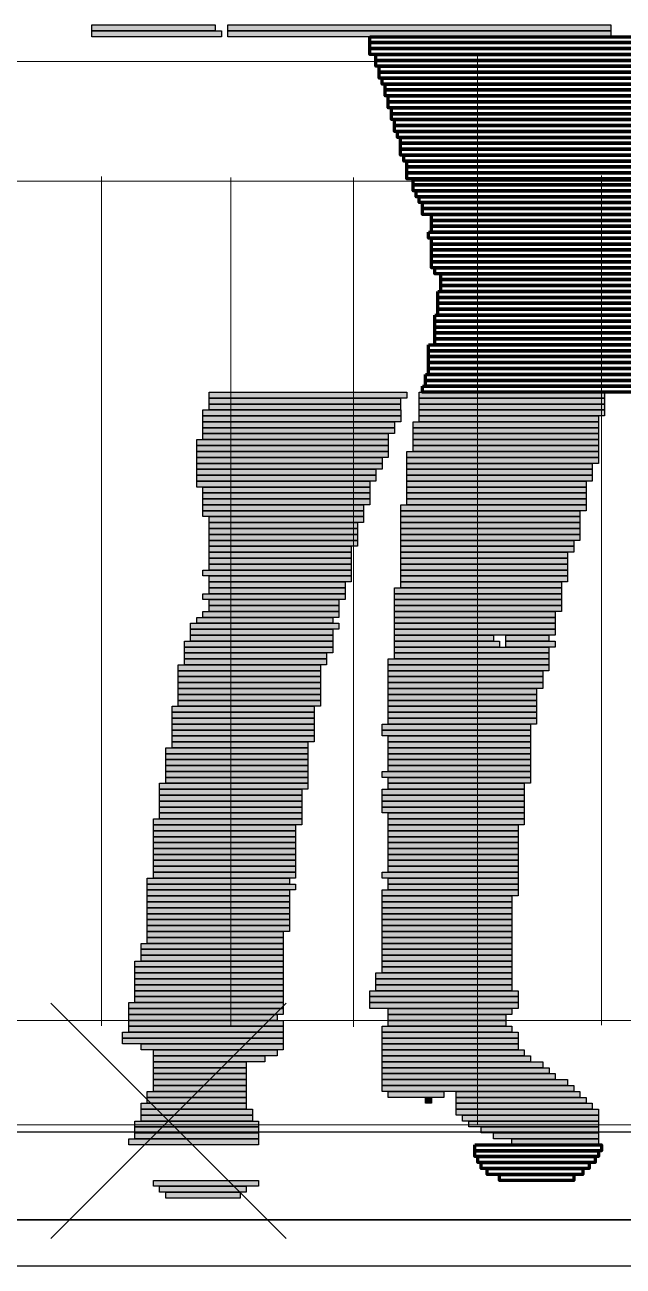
# Model space of a CAD drawing. Header units: millimetres. Extents: x 6 to 41668, y 1529 to 28527.
# Drawn here: x 17358 to 17979, y 14970 to 16258 of the extents above; entities that cross this region are included whole.
import ezdxf

# ---------------------------------------------------------------- set-up
doc = ezdxf.new("R2010")
doc.units = ezdxf.units.MM
doc.header["$LTSCALE"] = 50
for name, color, linetype in [('00_Wand_Bestand', 7, 'Continuous'), ('05_Linien_stark', 7, 'Continuous'), ('06_Linien_fein', 3, 'Continuous'), ('07_Bemassung', 6, 'Continuous')]:
    doc.layers.add(name, color=color, linetype=linetype)

msp = doc.modelspace()

# ---------------------------------------------------------------- hatches: boundary and pattern name
at = {"layer": '00_Wand_Bestand'}
for points in [[(17427.1, 16258), (17555.3, 16258), (17555.3, 16251.9), (17427.1, 16251.9)], [(17568.2, 16258), (17965.8, 16258), (17965.8, 16251.9), (17568.2, 16251.9)], [(17427.1, 16251.9), (17561.8, 16251.9), (17561.8, 16245.7), (17427.1, 16245.7)], [(17568.2, 16251.9), (17965.8, 16251.9), (17965.8, 16245.7), (17568.2, 16245.7)], [(17548.9, 15876.8), (17754.1, 15876.8), (17754.1, 15870.7), (17548.9, 15870.7)], [(17548.9, 15870.7), (17747.7, 15870.7), (17747.7, 15864.5), (17548.9, 15864.5)], [(17767, 15876.8), (17959.3, 15876.8), (17959.3, 15870.7), (17767, 15870.7)], [(17767, 15870.7), (17959.3, 15870.7), (17959.3, 15864.5), (17767, 15864.5)], [(17542.5, 15858.4), (17747.8, 15858.4), (17747.8, 15852.2), (17542.5, 15852.2)], [(17548.9, 15864.5), (17747.7, 15864.5), (17747.7, 15858.4), (17548.9, 15858.4)], [(17767, 15864.5), (17959.3, 15864.5), (17959.3, 15858.4), (17767, 15858.4)], [(17767, 15858.4), (17959.3, 15858.4), (17959.3, 15852.2), (17767, 15852.2)], [(17542.5, 15852.2), (17747.8, 15852.2), (17747.8, 15846.1), (17542.5, 15846.1)], [(17542.5, 15846.1), (17741.3, 15846.1), (17741.3, 15839.9), (17542.5, 15839.9)], [(17760.6, 15846.1), (17952.9, 15846.1), (17952.9, 15839.9), (17760.6, 15839.9)], [(17767, 15852.2), (17952.9, 15852.2), (17952.9, 15846.1), (17767, 15846.1)], [(17542.5, 15839.9), (17741.3, 15839.9), (17741.3, 15833.8), (17542.5, 15833.8)], [(17542.5, 15833.8), (17734.9, 15833.8), (17734.9, 15827.6), (17542.5, 15827.6)], [(17760.6, 15839.9), (17952.9, 15839.9), (17952.9, 15833.8), (17760.6, 15833.8)], [(17760.6, 15833.8), (17952.9, 15833.8), (17952.9, 15827.6), (17760.6, 15827.6)], [(17536.1, 15827.6), (17734.9, 15827.6), (17734.9, 15821.5), (17536.1, 15821.5)], [(17536.1, 15821.5), (17734.9, 15821.5), (17734.9, 15815.3), (17536.1, 15815.3)], [(17760.6, 15827.6), (17952.9, 15827.6), (17952.9, 15821.5), (17760.6, 15821.5)], [(17760.6, 15821.5), (17952.9, 15821.5), (17952.9, 15815.3), (17760.6, 15815.3)], [(17536.1, 15815.3), (17734.9, 15815.3), (17734.9, 15809.2), (17536.1, 15809.2)], [(17536.1, 15809.2), (17728.5, 15809.2), (17728.5, 15803), (17536.1, 15803)], [(17754.1, 15815.3), (17952.9, 15815.3), (17952.9, 15809.2), (17754.1, 15809.2)], [(17754.1, 15809.2), (17952.9, 15809.2), (17952.9, 15803), (17754.1, 15803)], [(17536.1, 15803), (17728.5, 15803), (17728.5, 15796.9), (17536.1, 15796.9)], [(17536.1, 15796.9), (17722.1, 15796.9), (17722.1, 15790.7), (17536.1, 15790.7)], [(17754.1, 15803), (17946.5, 15803), (17946.5, 15796.9), (17754.1, 15796.9)], [(17754.1, 15796.9), (17946.5, 15796.9), (17946.5, 15790.7), (17754.1, 15790.7)], [(17536.1, 15790.7), (17722.1, 15790.7), (17722.1, 15784.5), (17536.1, 15784.5)], [(17536.1, 15784.5), (17715.7, 15784.5), (17715.7, 15778.4), (17536.1, 15778.4)], [(17754.1, 15790.7), (17946.5, 15790.7), (17946.5, 15784.5), (17754.1, 15784.5)], [(17754.1, 15784.5), (17940.1, 15784.5), (17940.1, 15778.4), (17754.1, 15778.4)], [(17542.5, 15778.4), (17715.7, 15778.4), (17715.7, 15772.3), (17542.5, 15772.3)], [(17542.5, 15772.3), (17715.7, 15772.3), (17715.7, 15766.1), (17542.5, 15766.1)], [(17542.5, 15766.1), (17715.7, 15766.1), (17715.7, 15760), (17542.5, 15760)], [(17754.1, 15778.4), (17940.1, 15778.4), (17940.1, 15772.3), (17754.1, 15772.3)], [(17754.1, 15772.3), (17940.1, 15772.3), (17940.1, 15766.1), (17754.1, 15766.1)], [(17754.1, 15766.1), (17940.1, 15766.1), (17940.1, 15760), (17754.1, 15760)], [(17542.5, 15760), (17709.3, 15760), (17709.3, 15753.8), (17542.5, 15753.8)], [(17542.5, 15753.8), (17709.3, 15753.8), (17709.3, 15747.7), (17542.5, 15747.7)], [(17747.8, 15760), (17940.1, 15760), (17940.1, 15753.8), (17747.8, 15753.8)], [(17747.8, 15753.8), (17933.7, 15753.8), (17933.7, 15747.7), (17747.8, 15747.7)], [(17548.9, 15747.7), (17709.2, 15747.7), (17709.2, 15741.5), (17548.9, 15741.5)], [(17548.9, 15741.5), (17702.8, 15741.5), (17702.8, 15735.4), (17548.9, 15735.4)], [(17747.8, 15747.7), (17933.7, 15747.7), (17933.7, 15741.5), (17747.8, 15741.5)], [(17747.8, 15741.5), (17933.7, 15741.5), (17933.7, 15735.4), (17747.8, 15735.4)], [(17548.9, 15735.4), (17702.8, 15735.4), (17702.8, 15729.2), (17548.9, 15729.2)], [(17548.9, 15729.2), (17702.8, 15729.2), (17702.8, 15723.1), (17548.9, 15723.1)], [(17747.8, 15735.4), (17933.7, 15735.4), (17933.7, 15729.2), (17747.8, 15729.2)], [(17747.8, 15729.2), (17933.7, 15729.2), (17933.7, 15723.1), (17747.8, 15723.1)], [(17548.9, 15723.1), (17702.8, 15723.1), (17702.8, 15716.9), (17548.9, 15716.9)], [(17548.9, 15716.9), (17696.4, 15716.9), (17696.4, 15710.8), (17548.9, 15710.8)], [(17747.8, 15723.1), (17927.3, 15723.1), (17927.3, 15716.9), (17747.8, 15716.9)], [(17747.8, 15716.9), (17927.3, 15716.9), (17927.3, 15710.8), (17747.8, 15710.8)], [(17548.9, 15710.8), (17696.4, 15710.8), (17696.4, 15704.6), (17548.9, 15704.6)], [(17548.9, 15704.6), (17696.4, 15704.6), (17696.4, 15698.5), (17548.9, 15698.5)], [(17747.8, 15710.8), (17920.9, 15710.8), (17920.9, 15704.6), (17747.8, 15704.6)], [(17747.8, 15704.6), (17920.9, 15704.6), (17920.9, 15698.5), (17747.8, 15698.5)], [(17542.5, 15692.3), (17696.4, 15692.3), (17696.4, 15686.2), (17542.5, 15686.2)], [(17548.9, 15698.5), (17696.4, 15698.5), (17696.4, 15692.3), (17548.9, 15692.3)], [(17747.8, 15698.5), (17920.9, 15698.5), (17920.9, 15692.3), (17747.8, 15692.3)], [(17747.8, 15692.3), (17920.9, 15692.3), (17920.9, 15686.2), (17747.8, 15686.2)], [(17548.9, 15686.2), (17696.4, 15686.2), (17696.4, 15680.1), (17548.9, 15680.1)], [(17548.9, 15680.1), (17690, 15680.1), (17690, 15673.9), (17548.9, 15673.9)], [(17747.8, 15686.2), (17920.9, 15686.2), (17920.9, 15680.1), (17747.8, 15680.1)], [(17747.8, 15680.1), (17914.5, 15680.1), (17914.5, 15673.9), (17747.8, 15673.9)], [(17542.5, 15667.7), (17690, 15667.7), (17690, 15661.6), (17542.5, 15661.6)], [(17548.9, 15673.9), (17690, 15673.9), (17690, 15667.7), (17548.9, 15667.7)], [(17741.3, 15673.9), (17914.5, 15673.9), (17914.5, 15667.7), (17741.3, 15667.7)], [(17741.3, 15667.7), (17914.5, 15667.7), (17914.5, 15661.6), (17741.3, 15661.6)], [(17548.9, 15661.6), (17683.6, 15661.6), (17683.6, 15655.5), (17548.9, 15655.5)], [(17548.9, 15655.5), (17683.6, 15655.5), (17683.6, 15649.3), (17548.9, 15649.3)], [(17741.3, 15661.6), (17914.5, 15661.6), (17914.5, 15655.5), (17741.3, 15655.5)], [(17741.3, 15655.5), (17914.5, 15655.5), (17914.5, 15649.3), (17741.3, 15649.3)], [(17536.1, 15643.2), (17677.2, 15643.2), (17677.2, 15637), (17536.1, 15637)], [(17542.5, 15649.3), (17683.6, 15649.3), (17683.6, 15643.2), (17542.5, 15643.2)], [(17741.3, 15649.3), (17908.1, 15649.3), (17908.1, 15643.2), (17741.3, 15643.2)], [(17741.3, 15643.2), (17908.1, 15643.2), (17908.1, 15637), (17741.3, 15637)], [(17529.7, 15637), (17683.6, 15637), (17683.6, 15630.9), (17529.7, 15630.9)], [(17529.7, 15630.9), (17677.2, 15630.9), (17677.2, 15624.7), (17529.7, 15624.7)], [(17529.7, 15624.7), (17677.2, 15624.7), (17677.2, 15618.6), (17529.7, 15618.6)], [(17741.3, 15637), (17908.1, 15637), (17908.1, 15630.9), (17741.3, 15630.9)], [(17741.3, 15630.9), (17908.1, 15630.9), (17908.1, 15624.7), (17741.3, 15624.7)], [(17741.3, 15624.7), (17843.9, 15624.7), (17843.9, 15618.6), (17741.3, 15618.6)], [(17856.7, 15624.7), (17901.6, 15624.7), (17901.6, 15618.6), (17856.7, 15618.6)], [(17523.3, 15618.6), (17677.2, 15618.6), (17677.2, 15612.4), (17523.3, 15612.4)], [(17523.3, 15612.4), (17677.2, 15612.4), (17677.2, 15606.3), (17523.3, 15606.3)], [(17741.3, 15618.6), (17850.3, 15618.6), (17850.3, 15612.4), (17741.3, 15612.4)], [(17741.3, 15612.4), (17901.6, 15612.4), (17901.6, 15606.3), (17741.3, 15606.3)], [(17856.7, 15618.6), (17908, 15618.6), (17908, 15612.4), (17856.7, 15612.4)], [(17523.3, 15606.3), (17670.8, 15606.3), (17670.8, 15600.1), (17523.3, 15600.1)], [(17523.3, 15600.1), (17670.8, 15600.1), (17670.8, 15594), (17523.3, 15594)], [(17734.9, 15600.1), (17901.6, 15600.1), (17901.6, 15594), (17734.9, 15594)], [(17741.3, 15606.3), (17901.6, 15606.3), (17901.6, 15600.1), (17741.3, 15600.1)], [(17516.9, 15594), (17664.4, 15594), (17664.4, 15587.8), (17516.9, 15587.8)], [(17516.9, 15587.8), (17664.4, 15587.8), (17664.4, 15581.7), (17516.9, 15581.7)], [(17734.9, 15594), (17901.6, 15594), (17901.6, 15587.8), (17734.9, 15587.8)], [(17734.9, 15587.8), (17895.2, 15587.8), (17895.2, 15581.7), (17734.9, 15581.7)], [(17516.9, 15581.7), (17664.4, 15581.7), (17664.4, 15575.5), (17516.9, 15575.5)], [(17516.9, 15575.5), (17664.4, 15575.5), (17664.4, 15569.4), (17516.9, 15569.4)], [(17734.9, 15581.7), (17895.2, 15581.7), (17895.2, 15575.5), (17734.9, 15575.5)], [(17734.9, 15575.5), (17895.2, 15575.5), (17895.2, 15569.4), (17734.9, 15569.4)], [(17516.9, 15569.4), (17664.4, 15569.4), (17664.4, 15563.2), (17516.9, 15563.2)], [(17516.9, 15563.2), (17664.4, 15563.2), (17664.4, 15557), (17516.9, 15557)], [(17734.9, 15569.4), (17888.8, 15569.4), (17888.8, 15563.2), (17734.9, 15563.2)], [(17734.9, 15563.2), (17888.8, 15563.2), (17888.8, 15557), (17734.9, 15557)], [(17510.5, 15550.9), (17658, 15550.9), (17658, 15544.8), (17510.5, 15544.8)], [(17516.9, 15557), (17664.4, 15557), (17664.4, 15550.9), (17516.9, 15550.9)], [(17734.9, 15557), (17888.8, 15557), (17888.8, 15550.9), (17734.9, 15550.9)], [(17734.9, 15550.9), (17888.8, 15550.9), (17888.8, 15544.8), (17734.9, 15544.8)], [(17510.5, 15544.8), (17658, 15544.8), (17658, 15538.6), (17510.5, 15538.6)], [(17510.5, 15538.6), (17658, 15538.6), (17658, 15532.5), (17510.5, 15532.5)], [(17734.9, 15544.8), (17888.8, 15544.8), (17888.8, 15538.6), (17734.9, 15538.6)], [(17734.9, 15538.6), (17888.8, 15538.6), (17888.8, 15532.5), (17734.9, 15532.5)], [(17510.5, 15532.5), (17658, 15532.5), (17658, 15526.3), (17510.5, 15526.3)], [(17510.5, 15526.3), (17658, 15526.3), (17658, 15520.2), (17510.5, 15520.2)], [(17728.5, 15532.5), (17882.4, 15532.5), (17882.4, 15526.3), (17728.5, 15526.3)], [(17728.5, 15526.3), (17882.4, 15526.3), (17882.4, 15520.2), (17728.5, 15520.2)], [(17510.5, 15520.2), (17658, 15520.2), (17658, 15514), (17510.5, 15514)], [(17510.5, 15514), (17651.5, 15514), (17651.5, 15507.9), (17510.5, 15507.9)], [(17734.9, 15520.2), (17882.4, 15520.2), (17882.4, 15514), (17734.9, 15514)], [(17734.9, 15514), (17882.4, 15514), (17882.4, 15507.9), (17734.9, 15507.9)], [(17504.1, 15507.9), (17651.5, 15507.9), (17651.5, 15501.7), (17504.1, 15501.7)], [(17504.1, 15501.7), (17651.5, 15501.7), (17651.5, 15495.6), (17504.1, 15495.6)], [(17504.1, 15495.6), (17651.5, 15495.6), (17651.5, 15489.4), (17504.1, 15489.4)], [(17734.9, 15507.9), (17882.4, 15507.9), (17882.4, 15501.7), (17734.9, 15501.7)], [(17734.9, 15501.7), (17882.4, 15501.7), (17882.4, 15495.6), (17734.9, 15495.6)], [(17734.9, 15495.6), (17882.4, 15495.6), (17882.4, 15489.4), (17734.9, 15489.4)], [(17504.1, 15489.4), (17651.5, 15489.4), (17651.5, 15483.3), (17504.1, 15483.3)], [(17504.1, 15483.3), (17651.5, 15483.3), (17651.5, 15477.1), (17504.1, 15477.1)], [(17728.5, 15483.3), (17882.4, 15483.3), (17882.4, 15477.1), (17728.5, 15477.1)], [(17734.9, 15489.4), (17882.4, 15489.4), (17882.4, 15483.3), (17734.9, 15483.3)], [(17497.6, 15471), (17651.5, 15471), (17651.5, 15464.8), (17497.6, 15464.8)], [(17504.1, 15477.1), (17651.5, 15477.1), (17651.5, 15471), (17504.1, 15471)], [(17734.9, 15477.1), (17882.4, 15477.1), (17882.4, 15471), (17734.9, 15471)], [(17734.9, 15471), (17876, 15471), (17876, 15464.8), (17734.9, 15464.8)], [(17497.6, 15464.8), (17645.1, 15464.8), (17645.1, 15458.7), (17497.6, 15458.7)], [(17497.6, 15458.7), (17645.1, 15458.7), (17645.1, 15452.5), (17497.6, 15452.5)], [(17728.5, 15464.8), (17876, 15464.8), (17876, 15458.7), (17728.5, 15458.7)], [(17728.5, 15458.7), (17876, 15458.7), (17876, 15452.5), (17728.5, 15452.5)], [(17497.6, 15452.5), (17645.1, 15452.5), (17645.1, 15446.4), (17497.6, 15446.4)], [(17497.6, 15446.4), (17645.1, 15446.4), (17645.1, 15440.2), (17497.6, 15440.2)], [(17728.5, 15452.5), (17876, 15452.5), (17876, 15446.4), (17728.5, 15446.4)], [(17728.5, 15446.4), (17876, 15446.4), (17876, 15440.2), (17728.5, 15440.2)], [(17491.2, 15434.1), (17645.1, 15434.1), (17645.1, 15428), (17491.2, 15428)], [(17497.6, 15440.2), (17645.1, 15440.2), (17645.1, 15434.1), (17497.6, 15434.1)], [(17734.9, 15440.2), (17876, 15440.2), (17876, 15434.1), (17734.9, 15434.1)], [(17734.9, 15434.1), (17876, 15434.1), (17876, 15428), (17734.9, 15428)], [(17491.2, 15428), (17638.7, 15428), (17638.7, 15421.8), (17491.2, 15421.8)], [(17491.2, 15421.8), (17638.7, 15421.8), (17638.7, 15415.6), (17491.2, 15415.6)], [(17734.9, 15428), (17869.5, 15428), (17869.5, 15421.8), (17734.9, 15421.8)], [(17734.9, 15421.8), (17869.5, 15421.8), (17869.5, 15415.6), (17734.9, 15415.6)], [(17491.2, 15415.6), (17638.7, 15415.6), (17638.7, 15409.5), (17491.2, 15409.5)], [(17491.2, 15409.5), (17638.7, 15409.5), (17638.7, 15403.4), (17491.2, 15403.4)], [(17734.9, 15415.6), (17869.5, 15415.6), (17869.5, 15409.5), (17734.9, 15409.5)], [(17734.9, 15409.5), (17869.5, 15409.5), (17869.5, 15403.4), (17734.9, 15403.4)], [(17491.2, 15403.4), (17638.7, 15403.4), (17638.7, 15397.2), (17491.2, 15397.2)], [(17491.2, 15397.2), (17638.7, 15397.2), (17638.7, 15391.1), (17491.2, 15391.1)], [(17734.9, 15403.4), (17869.5, 15403.4), (17869.5, 15397.2), (17734.9, 15397.2)], [(17734.9, 15397.2), (17869.5, 15397.2), (17869.5, 15391.1), (17734.9, 15391.1)], [(17491.2, 15391.1), (17638.7, 15391.1), (17638.7, 15384.9), (17491.2, 15384.9)], [(17491.2, 15384.9), (17638.7, 15384.9), (17638.7, 15378.7), (17491.2, 15378.7)], [(17734.9, 15391.1), (17869.5, 15391.1), (17869.5, 15384.9), (17734.9, 15384.9)], [(17734.9, 15384.9), (17869.5, 15384.9), (17869.5, 15378.7), (17734.9, 15378.7)], [(17484.8, 15372.6), (17632.3, 15372.6), (17632.3, 15366.5), (17484.8, 15366.5)], [(17491.2, 15378.7), (17638.7, 15378.7), (17638.7, 15372.6), (17491.2, 15372.6)], [(17728.5, 15378.7), (17869.6, 15378.7), (17869.6, 15372.6), (17728.5, 15372.6)], [(17734.9, 15372.6), (17869.5, 15372.6), (17869.5, 15366.5), (17734.9, 15366.5)], [(17484.8, 15366.5), (17638.7, 15366.5), (17638.7, 15360.3), (17484.8, 15360.3)], [(17484.8, 15360.3), (17632.3, 15360.3), (17632.3, 15354.2), (17484.8, 15354.2)], [(17484.8, 15354.2), (17632.3, 15354.2), (17632.3, 15348), (17484.8, 15348)], [(17728.5, 15360.3), (17869.6, 15360.3), (17869.6, 15354.2), (17728.5, 15354.2)], [(17728.5, 15354.2), (17863.2, 15354.2), (17863.2, 15348), (17728.5, 15348)], [(17734.9, 15366.5), (17869.5, 15366.5), (17869.5, 15360.3), (17734.9, 15360.3)], [(17484.8, 15348), (17632.3, 15348), (17632.3, 15341.9), (17484.8, 15341.9)], [(17484.8, 15341.8), (17632.3, 15341.8), (17632.3, 15335.7), (17484.8, 15335.7)], [(17728.5, 15348), (17863.2, 15348), (17863.2, 15341.9), (17728.5, 15341.9)], [(17728.5, 15341.8), (17863.2, 15341.8), (17863.2, 15335.7), (17728.5, 15335.7)], [(17484.8, 15335.7), (17632.3, 15335.7), (17632.3, 15329.5), (17484.8, 15329.5)], [(17484.8, 15329.5), (17632.3, 15329.5), (17632.3, 15323.4), (17484.8, 15323.4)], [(17728.5, 15335.7), (17863.2, 15335.7), (17863.2, 15329.5), (17728.5, 15329.5)], [(17728.5, 15329.5), (17863.2, 15329.5), (17863.2, 15323.4), (17728.5, 15323.4)], [(17484.8, 15323.4), (17632.3, 15323.4), (17632.3, 15317.3), (17484.8, 15317.3)], [(17484.8, 15317.3), (17625.9, 15317.3), (17625.9, 15311.1), (17484.8, 15311.1)], [(17728.5, 15323.4), (17863.2, 15323.4), (17863.2, 15317.3), (17728.5, 15317.3)], [(17728.5, 15317.3), (17863.2, 15317.3), (17863.2, 15311.1), (17728.5, 15311.1)], [(17478.4, 15304.9), (17625.9, 15304.9), (17625.9, 15298.8), (17478.4, 15298.8)], [(17484.8, 15311.1), (17625.9, 15311.1), (17625.9, 15304.9), (17484.8, 15304.9)], [(17728.5, 15311.1), (17863.2, 15311.1), (17863.2, 15304.9), (17728.5, 15304.9)], [(17728.5, 15304.9), (17863.2, 15304.9), (17863.2, 15298.8), (17728.5, 15298.8)], [(17478.4, 15298.8), (17625.9, 15298.8), (17625.9, 15292.7), (17478.4, 15292.7)], [(17478.4, 15292.7), (17625.9, 15292.7), (17625.9, 15286.5), (17478.4, 15286.5)], [(17728.5, 15298.8), (17863.2, 15298.8), (17863.2, 15292.7), (17728.5, 15292.7)], [(17728.5, 15292.7), (17863.2, 15292.7), (17863.2, 15286.5), (17728.5, 15286.5)], [(17472, 15286.5), (17625.9, 15286.5), (17625.9, 15280.4), (17472, 15280.4)], [(17472, 15280.4), (17625.9, 15280.4), (17625.9, 15274.2), (17472, 15274.2)], [(17728.5, 15286.5), (17863.2, 15286.5), (17863.2, 15280.4), (17728.5, 15280.4)], [(17728.5, 15280.4), (17863.2, 15280.4), (17863.2, 15274.2), (17728.5, 15274.2)], [(17472, 15274.2), (17625.9, 15274.2), (17625.9, 15268.1), (17472, 15268.1)], [(17472, 15268.1), (17625.9, 15268.1), (17625.9, 15261.9), (17472, 15261.9)], [(17722.1, 15274.2), (17863.2, 15274.2), (17863.2, 15268.1), (17722.1, 15268.1)], [(17722.1, 15268.1), (17863.2, 15268.1), (17863.2, 15261.9), (17722.1, 15261.9)], [(17472, 15261.9), (17625.9, 15261.9), (17625.9, 15255.8), (17472, 15255.8)], [(17472, 15255.8), (17625.9, 15255.8), (17625.9, 15249.6), (17472, 15249.6)], [(17715.7, 15255.8), (17869.6, 15255.8), (17869.6, 15249.6), (17715.7, 15249.6)], [(17722.1, 15261.9), (17863.2, 15261.9), (17863.2, 15255.8), (17722.1, 15255.8)], [(17465.6, 15243.5), (17625.9, 15243.5), (17625.9, 15237.3), (17465.6, 15237.3)], [(17472, 15249.6), (17625.9, 15249.6), (17625.9, 15243.5), (17472, 15243.5)], [(17715.7, 15249.6), (17869.6, 15249.6), (17869.6, 15243.5), (17715.7, 15243.5)], [(17715.7, 15243.5), (17869.6, 15243.5), (17869.6, 15237.3), (17715.7, 15237.3)], [(17465.6, 15237.3), (17625.9, 15237.3), (17625.9, 15231.2), (17465.6, 15231.2)], [(17465.6, 15231.2), (17619.5, 15231.2), (17619.5, 15225), (17465.6, 15225)], [(17465.6, 15225), (17625.9, 15225), (17625.9, 15218.9), (17465.6, 15218.9)], [(17734.9, 15237.3), (17863.1, 15237.3), (17863.1, 15231.2), (17734.9, 15231.2)], [(17734.9, 15231.2), (17856.7, 15231.2), (17856.7, 15225), (17734.9, 15225)], [(17734.9, 15225), (17856.7, 15225), (17856.7, 15218.9), (17734.9, 15218.9)], [(17459.2, 15212.7), (17625.9, 15212.7), (17625.9, 15206.6), (17459.2, 15206.6)], [(17465.6, 15218.9), (17625.9, 15218.9), (17625.9, 15212.7), (17465.6, 15212.7)], [(17728.5, 15218.9), (17863.2, 15218.9), (17863.2, 15212.7), (17728.5, 15212.7)], [(17728.5, 15212.7), (17869.6, 15212.7), (17869.6, 15206.6), (17728.5, 15206.6)], [(17459.2, 15206.6), (17625.9, 15206.6), (17625.9, 15200.5), (17459.2, 15200.5)], [(17478.4, 15200.5), (17625.9, 15200.5), (17625.9, 15194.3), (17478.4, 15194.3)], [(17728.5, 15206.6), (17869.6, 15206.6), (17869.6, 15200.5), (17728.5, 15200.5)], [(17728.5, 15200.5), (17869.6, 15200.5), (17869.6, 15194.3), (17728.5, 15194.3)], [(17491.2, 15194.3), (17619.5, 15194.3), (17619.5, 15188.1), (17491.2, 15188.1)], [(17491.2, 15188.1), (17606.7, 15188.1), (17606.7, 15182), (17491.2, 15182)], [(17728.5, 15194.3), (17876, 15194.3), (17876, 15188.1), (17728.5, 15188.1)], [(17728.5, 15188.1), (17882.4, 15188.1), (17882.4, 15182), (17728.5, 15182)], [(17491.2, 15182), (17587.4, 15182), (17587.4, 15175.8), (17491.2, 15175.8)], [(17491.2, 15175.8), (17587.4, 15175.8), (17587.4, 15169.7), (17491.2, 15169.7)], [(17728.5, 15182), (17895.2, 15182), (17895.2, 15175.8), (17728.5, 15175.8)], [(17728.5, 15175.8), (17901.7, 15175.8), (17901.7, 15169.7), (17728.5, 15169.7)], [(17491.2, 15169.7), (17587.4, 15169.7), (17587.4, 15163.6), (17491.2, 15163.6)], [(17491.2, 15163.6), (17587.4, 15163.6), (17587.4, 15157.4), (17491.2, 15157.4)], [(17728.5, 15169.7), (17908.1, 15169.7), (17908.1, 15163.6), (17728.5, 15163.6)], [(17728.5, 15163.6), (17920.9, 15163.6), (17920.9, 15157.4), (17728.5, 15157.4)], [(17484.8, 15151.2), (17587.5, 15151.2), (17587.5, 15145.1), (17484.8, 15145.1)], [(17491.2, 15157.4), (17587.4, 15157.4), (17587.4, 15151.2), (17491.2, 15151.2)], [(17728.5, 15157.4), (17927.3, 15157.4), (17927.3, 15151.2), (17728.5, 15151.2)], [(17734.9, 15151.2), (17792.6, 15151.2), (17792.6, 15145.1), (17734.9, 15145.1)], [(17805.4, 15151.2), (17933.7, 15151.2), (17933.7, 15145.1), (17805.4, 15145.1)], [(17478.4, 15139), (17587.4, 15139), (17587.4, 15132.8), (17478.4, 15132.8)], [(17484.8, 15145.1), (17587.5, 15145.1), (17587.5, 15139), (17484.8, 15139)], [(17773.4, 15145.1), (17779.8, 15145.1), (17779.8, 15139), (17773.4, 15139)], [(17805.4, 15145.1), (17940.1, 15145.1), (17940.1, 15139), (17805.4, 15139)], [(17805.4, 15139), (17946.5, 15139), (17946.5, 15132.8), (17805.4, 15132.8)], [(17478.4, 15132.8), (17593.9, 15132.8), (17593.9, 15126.7), (17478.4, 15126.7)], [(17478.4, 15126.7), (17593.9, 15126.7), (17593.9, 15120.5), (17478.4, 15120.5)], [(17805.4, 15132.8), (17952.9, 15132.8), (17952.9, 15126.7), (17805.4, 15126.7)], [(17811.9, 15126.7), (17952.9, 15126.7), (17952.9, 15120.5), (17811.9, 15120.5)], [(17472, 15120.5), (17600.3, 15120.5), (17600.3, 15114.4), (17472, 15114.4)], [(17472, 15114.4), (17600.3, 15114.4), (17600.3, 15108.2), (17472, 15108.2)], [(17818.3, 15120.5), (17952.9, 15120.5), (17952.9, 15114.4), (17818.3, 15114.4)], [(17831.1, 15114.4), (17952.9, 15114.4), (17952.9, 15108.2), (17831.1, 15108.2)], [(17465.6, 15102), (17600.3, 15102), (17600.3, 15095.9), (17465.6, 15095.9)], [(17472, 15108.2), (17600.3, 15108.2), (17600.3, 15102.1), (17472, 15102.1)], [(17843.9, 15108.2), (17952.9, 15108.2), (17952.9, 15102.1), (17843.9, 15102.1)], [(17863.1, 15102), (17952.9, 15102), (17952.9, 15095.9), (17863.1, 15095.9)], [(17491.2, 15059), (17600.2, 15059), (17600.2, 15052.9), (17491.2, 15052.9)], [(17497.6, 15052.9), (17587.4, 15052.9), (17587.4, 15046.7), (17497.6, 15046.7)], [(17504.1, 15046.7), (17581, 15046.7), (17581, 15040.6), (17504.1, 15040.6)]]:
    msp.add_hatch(color=7, dxfattribs=at).paths.add_polyline_path(points)

# ---------------------------------------------------------------- linework, layer by layer
for points in [[(17427.1, 16258), (17555.3, 16258), (17555.3, 16251.9), (17427.1, 16251.9)], [(17568.2, 16258), (17965.8, 16258), (17965.8, 16251.9), (17568.2, 16251.9)], [(17427.1, 16251.9), (17561.8, 16251.9), (17561.8, 16245.7), (17427.1, 16245.7)], [(17568.2, 16251.9), (17965.8, 16251.9), (17965.8, 16245.7), (17568.2, 16245.7)], [(17548.9, 15876.8), (17754.1, 15876.8), (17754.1, 15870.7), (17548.9, 15870.7)], [(17548.9, 15870.7), (17747.7, 15870.7), (17747.7, 15864.5), (17548.9, 15864.5)], [(17767, 15876.8), (17959.3, 15876.8), (17959.3, 15870.7), (17767, 15870.7)], [(17767, 15870.7), (17959.3, 15870.7), (17959.3, 15864.5), (17767, 15864.5)], [(17542.5, 15858.4), (17747.8, 15858.4), (17747.8, 15852.2), (17542.5, 15852.2)], [(17548.9, 15864.5), (17747.7, 15864.5), (17747.7, 15858.4), (17548.9, 15858.4)], [(17767, 15864.5), (17959.3, 15864.5), (17959.3, 15858.4), (17767, 15858.4)], [(17767, 15858.4), (17959.3, 15858.4), (17959.3, 15852.2), (17767, 15852.2)], [(17542.5, 15852.2), (17747.8, 15852.2), (17747.8, 15846.1), (17542.5, 15846.1)], [(17542.5, 15846.1), (17741.3, 15846.1), (17741.3, 15839.9), (17542.5, 15839.9)], [(17760.6, 15846.1), (17952.9, 15846.1), (17952.9, 15839.9), (17760.6, 15839.9)], [(17767, 15852.2), (17952.9, 15852.2), (17952.9, 15846.1), (17767, 15846.1)], [(17542.5, 15839.9), (17741.3, 15839.9), (17741.3, 15833.8), (17542.5, 15833.8)], [(17542.5, 15833.8), (17734.9, 15833.8), (17734.9, 15827.6), (17542.5, 15827.6)], [(17760.6, 15839.9), (17952.9, 15839.9), (17952.9, 15833.8), (17760.6, 15833.8)], [(17760.6, 15833.8), (17952.9, 15833.8), (17952.9, 15827.6), (17760.6, 15827.6)], [(17536.1, 15827.6), (17734.9, 15827.6), (17734.9, 15821.5), (17536.1, 15821.5)], [(17536.1, 15821.5), (17734.9, 15821.5), (17734.9, 15815.3), (17536.1, 15815.3)], [(17760.6, 15827.6), (17952.9, 15827.6), (17952.9, 15821.5), (17760.6, 15821.5)], [(17760.6, 15821.5), (17952.9, 15821.5), (17952.9, 15815.3), (17760.6, 15815.3)], [(17536.1, 15815.3), (17734.9, 15815.3), (17734.9, 15809.2), (17536.1, 15809.2)], [(17536.1, 15809.2), (17728.5, 15809.2), (17728.5, 15803), (17536.1, 15803)], [(17754.1, 15815.3), (17952.9, 15815.3), (17952.9, 15809.2), (17754.1, 15809.2)], [(17754.1, 15809.2), (17952.9, 15809.2), (17952.9, 15803), (17754.1, 15803)], [(17536.1, 15803), (17728.5, 15803), (17728.5, 15796.9), (17536.1, 15796.9)], [(17536.1, 15796.9), (17722.1, 15796.9), (17722.1, 15790.7), (17536.1, 15790.7)], [(17754.1, 15803), (17946.5, 15803), (17946.5, 15796.9), (17754.1, 15796.9)], [(17754.1, 15796.9), (17946.5, 15796.9), (17946.5, 15790.7), (17754.1, 15790.7)], [(17536.1, 15790.7), (17722.1, 15790.7), (17722.1, 15784.5), (17536.1, 15784.5)], [(17536.1, 15784.5), (17715.7, 15784.5), (17715.7, 15778.4), (17536.1, 15778.4)], [(17754.1, 15790.7), (17946.5, 15790.7), (17946.5, 15784.5), (17754.1, 15784.5)], [(17754.1, 15784.5), (17940.1, 15784.5), (17940.1, 15778.4), (17754.1, 15778.4)], [(17542.5, 15778.4), (17715.7, 15778.4), (17715.7, 15772.3), (17542.5, 15772.3)], [(17542.5, 15772.3), (17715.7, 15772.3), (17715.7, 15766.1), (17542.5, 15766.1)], [(17542.5, 15766.1), (17715.7, 15766.1), (17715.7, 15760), (17542.5, 15760)], [(17754.1, 15778.4), (17940.1, 15778.4), (17940.1, 15772.3), (17754.1, 15772.3)], [(17754.1, 15772.3), (17940.1, 15772.3), (17940.1, 15766.1), (17754.1, 15766.1)], [(17754.1, 15766.1), (17940.1, 15766.1), (17940.1, 15760), (17754.1, 15760)], [(17542.5, 15760), (17709.3, 15760), (17709.3, 15753.8), (17542.5, 15753.8)], [(17542.5, 15753.8), (17709.3, 15753.8), (17709.3, 15747.7), (17542.5, 15747.7)], [(17747.8, 15760), (17940.1, 15760), (17940.1, 15753.8), (17747.8, 15753.8)], [(17747.8, 15753.8), (17933.7, 15753.8), (17933.7, 15747.7), (17747.8, 15747.7)], [(17548.9, 15747.7), (17709.2, 15747.7), (17709.2, 15741.5), (17548.9, 15741.5)], [(17548.9, 15741.5), (17702.8, 15741.5), (17702.8, 15735.4), (17548.9, 15735.4)], [(17747.8, 15747.7), (17933.7, 15747.7), (17933.7, 15741.5), (17747.8, 15741.5)], [(17747.8, 15741.5), (17933.7, 15741.5), (17933.7, 15735.4), (17747.8, 15735.4)], [(17548.9, 15735.4), (17702.8, 15735.4), (17702.8, 15729.2), (17548.9, 15729.2)], [(17548.9, 15729.2), (17702.8, 15729.2), (17702.8, 15723.1), (17548.9, 15723.1)], [(17747.8, 15735.4), (17933.7, 15735.4), (17933.7, 15729.2), (17747.8, 15729.2)], [(17747.8, 15729.2), (17933.7, 15729.2), (17933.7, 15723.1), (17747.8, 15723.1)], [(17548.9, 15723.1), (17702.8, 15723.1), (17702.8, 15716.9), (17548.9, 15716.9)], [(17548.9, 15716.9), (17696.4, 15716.9), (17696.4, 15710.8), (17548.9, 15710.8)], [(17747.8, 15723.1), (17927.3, 15723.1), (17927.3, 15716.9), (17747.8, 15716.9)], [(17747.8, 15716.9), (17927.3, 15716.9), (17927.3, 15710.8), (17747.8, 15710.8)], [(17548.9, 15710.8), (17696.4, 15710.8), (17696.4, 15704.6), (17548.9, 15704.6)], [(17548.9, 15704.6), (17696.4, 15704.6), (17696.4, 15698.5), (17548.9, 15698.5)], [(17747.8, 15710.8), (17920.9, 15710.8), (17920.9, 15704.6), (17747.8, 15704.6)], [(17747.8, 15704.6), (17920.9, 15704.6), (17920.9, 15698.5), (17747.8, 15698.5)], [(17542.5, 15692.3), (17696.4, 15692.3), (17696.4, 15686.2), (17542.5, 15686.2)], [(17548.9, 15698.5), (17696.4, 15698.5), (17696.4, 15692.3), (17548.9, 15692.3)], [(17747.8, 15698.5), (17920.9, 15698.5), (17920.9, 15692.3), (17747.8, 15692.3)], [(17747.8, 15692.3), (17920.9, 15692.3), (17920.9, 15686.2), (17747.8, 15686.2)], [(17548.9, 15686.2), (17696.4, 15686.2), (17696.4, 15680.1), (17548.9, 15680.1)], [(17548.9, 15680.1), (17690, 15680.1), (17690, 15673.9), (17548.9, 15673.9)], [(17747.8, 15686.2), (17920.9, 15686.2), (17920.9, 15680.1), (17747.8, 15680.1)], [(17747.8, 15680.1), (17914.5, 15680.1), (17914.5, 15673.9), (17747.8, 15673.9)], [(17542.5, 15667.7), (17690, 15667.7), (17690, 15661.6), (17542.5, 15661.6)], [(17548.9, 15673.9), (17690, 15673.9), (17690, 15667.7), (17548.9, 15667.7)], [(17741.3, 15673.9), (17914.5, 15673.9), (17914.5, 15667.7), (17741.3, 15667.7)], [(17741.3, 15667.7), (17914.5, 15667.7), (17914.5, 15661.6), (17741.3, 15661.6)], [(17548.9, 15661.6), (17683.6, 15661.6), (17683.6, 15655.5), (17548.9, 15655.5)], [(17548.9, 15655.5), (17683.6, 15655.5), (17683.6, 15649.3), (17548.9, 15649.3)], [(17741.3, 15661.6), (17914.5, 15661.6), (17914.5, 15655.5), (17741.3, 15655.5)], [(17741.3, 15655.5), (17914.5, 15655.5), (17914.5, 15649.3), (17741.3, 15649.3)], [(17536.1, 15643.2), (17677.2, 15643.2), (17677.2, 15637), (17536.1, 15637)], [(17542.5, 15649.3), (17683.6, 15649.3), (17683.6, 15643.2), (17542.5, 15643.2)], [(17741.3, 15649.3), (17908.1, 15649.3), (17908.1, 15643.2), (17741.3, 15643.2)], [(17741.3, 15643.2), (17908.1, 15643.2), (17908.1, 15637), (17741.3, 15637)], [(17529.7, 15637), (17683.6, 15637), (17683.6, 15630.9), (17529.7, 15630.9)], [(17529.7, 15630.9), (17677.2, 15630.9), (17677.2, 15624.7), (17529.7, 15624.7)], [(17529.7, 15624.7), (17677.2, 15624.7), (17677.2, 15618.6), (17529.7, 15618.6)], [(17741.3, 15637), (17908.1, 15637), (17908.1, 15630.9), (17741.3, 15630.9)], [(17741.3, 15630.9), (17908.1, 15630.9), (17908.1, 15624.7), (17741.3, 15624.7)], [(17741.3, 15624.7), (17843.9, 15624.7), (17843.9, 15618.6), (17741.3, 15618.6)], [(17856.7, 15624.7), (17901.6, 15624.7), (17901.6, 15618.6), (17856.7, 15618.6)], [(17523.3, 15618.6), (17677.2, 15618.6), (17677.2, 15612.4), (17523.3, 15612.4)], [(17523.3, 15612.4), (17677.2, 15612.4), (17677.2, 15606.3), (17523.3, 15606.3)], [(17741.3, 15618.6), (17850.3, 15618.6), (17850.3, 15612.4), (17741.3, 15612.4)], [(17741.3, 15612.4), (17901.6, 15612.4), (17901.6, 15606.3), (17741.3, 15606.3)], [(17856.7, 15618.6), (17908, 15618.6), (17908, 15612.4), (17856.7, 15612.4)], [(17523.3, 15606.3), (17670.8, 15606.3), (17670.8, 15600.1), (17523.3, 15600.1)], [(17523.3, 15600.1), (17670.8, 15600.1), (17670.8, 15594), (17523.3, 15594)], [(17734.9, 15600.1), (17901.6, 15600.1), (17901.6, 15594), (17734.9, 15594)], [(17741.3, 15606.3), (17901.6, 15606.3), (17901.6, 15600.1), (17741.3, 15600.1)], [(17516.9, 15594), (17664.4, 15594), (17664.4, 15587.8), (17516.9, 15587.8)], [(17516.9, 15587.8), (17664.4, 15587.8), (17664.4, 15581.7), (17516.9, 15581.7)], [(17734.9, 15594), (17901.6, 15594), (17901.6, 15587.8), (17734.9, 15587.8)], [(17734.9, 15587.8), (17895.2, 15587.8), (17895.2, 15581.7), (17734.9, 15581.7)], [(17516.9, 15581.7), (17664.4, 15581.7), (17664.4, 15575.5), (17516.9, 15575.5)], [(17516.9, 15575.5), (17664.4, 15575.5), (17664.4, 15569.4), (17516.9, 15569.4)], [(17734.9, 15581.7), (17895.2, 15581.7), (17895.2, 15575.5), (17734.9, 15575.5)], [(17734.9, 15575.5), (17895.2, 15575.5), (17895.2, 15569.4), (17734.9, 15569.4)], [(17516.9, 15569.4), (17664.4, 15569.4), (17664.4, 15563.2), (17516.9, 15563.2)], [(17516.9, 15563.2), (17664.4, 15563.2), (17664.4, 15557), (17516.9, 15557)], [(17734.9, 15569.4), (17888.8, 15569.4), (17888.8, 15563.2), (17734.9, 15563.2)], [(17734.9, 15563.2), (17888.8, 15563.2), (17888.8, 15557), (17734.9, 15557)], [(17510.5, 15550.9), (17658, 15550.9), (17658, 15544.8), (17510.5, 15544.8)], [(17516.9, 15557), (17664.4, 15557), (17664.4, 15550.9), (17516.9, 15550.9)], [(17734.9, 15557), (17888.8, 15557), (17888.8, 15550.9), (17734.9, 15550.9)], [(17734.9, 15550.9), (17888.8, 15550.9), (17888.8, 15544.8), (17734.9, 15544.8)], [(17510.5, 15544.8), (17658, 15544.8), (17658, 15538.6), (17510.5, 15538.6)], [(17510.5, 15538.6), (17658, 15538.6), (17658, 15532.5), (17510.5, 15532.5)], [(17734.9, 15544.8), (17888.8, 15544.8), (17888.8, 15538.6), (17734.9, 15538.6)], [(17734.9, 15538.6), (17888.8, 15538.6), (17888.8, 15532.5), (17734.9, 15532.5)], [(17510.5, 15532.5), (17658, 15532.5), (17658, 15526.3), (17510.5, 15526.3)], [(17510.5, 15526.3), (17658, 15526.3), (17658, 15520.2), (17510.5, 15520.2)], [(17728.5, 15532.5), (17882.4, 15532.5), (17882.4, 15526.3), (17728.5, 15526.3)], [(17728.5, 15526.3), (17882.4, 15526.3), (17882.4, 15520.2), (17728.5, 15520.2)], [(17510.5, 15520.2), (17658, 15520.2), (17658, 15514), (17510.5, 15514)], [(17510.5, 15514), (17651.5, 15514), (17651.5, 15507.9), (17510.5, 15507.9)], [(17734.9, 15520.2), (17882.4, 15520.2), (17882.4, 15514), (17734.9, 15514)], [(17734.9, 15514), (17882.4, 15514), (17882.4, 15507.9), (17734.9, 15507.9)], [(17504.1, 15507.9), (17651.5, 15507.9), (17651.5, 15501.7), (17504.1, 15501.7)], [(17504.1, 15501.7), (17651.5, 15501.7), (17651.5, 15495.6), (17504.1, 15495.6)], [(17504.1, 15495.6), (17651.5, 15495.6), (17651.5, 15489.4), (17504.1, 15489.4)], [(17734.9, 15507.9), (17882.4, 15507.9), (17882.4, 15501.7), (17734.9, 15501.7)], [(17734.9, 15501.7), (17882.4, 15501.7), (17882.4, 15495.6), (17734.9, 15495.6)], [(17734.9, 15495.6), (17882.4, 15495.6), (17882.4, 15489.4), (17734.9, 15489.4)], [(17504.1, 15489.4), (17651.5, 15489.4), (17651.5, 15483.3), (17504.1, 15483.3)], [(17504.1, 15483.3), (17651.5, 15483.3), (17651.5, 15477.1), (17504.1, 15477.1)], [(17728.5, 15483.3), (17882.4, 15483.3), (17882.4, 15477.1), (17728.5, 15477.1)], [(17734.9, 15489.4), (17882.4, 15489.4), (17882.4, 15483.3), (17734.9, 15483.3)], [(17497.6, 15471), (17651.5, 15471), (17651.5, 15464.8), (17497.6, 15464.8)], [(17504.1, 15477.1), (17651.5, 15477.1), (17651.5, 15471), (17504.1, 15471)], [(17734.9, 15477.1), (17882.4, 15477.1), (17882.4, 15471), (17734.9, 15471)], [(17734.9, 15471), (17876, 15471), (17876, 15464.8), (17734.9, 15464.8)], [(17497.6, 15464.8), (17645.1, 15464.8), (17645.1, 15458.7), (17497.6, 15458.7)], [(17497.6, 15458.7), (17645.1, 15458.7), (17645.1, 15452.5), (17497.6, 15452.5)], [(17728.5, 15464.8), (17876, 15464.8), (17876, 15458.7), (17728.5, 15458.7)], [(17728.5, 15458.7), (17876, 15458.7), (17876, 15452.5), (17728.5, 15452.5)], [(17497.6, 15452.5), (17645.1, 15452.5), (17645.1, 15446.4), (17497.6, 15446.4)], [(17497.6, 15446.4), (17645.1, 15446.4), (17645.1, 15440.2), (17497.6, 15440.2)], [(17728.5, 15452.5), (17876, 15452.5), (17876, 15446.4), (17728.5, 15446.4)], [(17728.5, 15446.4), (17876, 15446.4), (17876, 15440.2), (17728.5, 15440.2)], [(17491.2, 15434.1), (17645.1, 15434.1), (17645.1, 15428), (17491.2, 15428)], [(17497.6, 15440.2), (17645.1, 15440.2), (17645.1, 15434.1), (17497.6, 15434.1)], [(17734.9, 15440.2), (17876, 15440.2), (17876, 15434.1), (17734.9, 15434.1)], [(17734.9, 15434.1), (17876, 15434.1), (17876, 15428), (17734.9, 15428)], [(17491.2, 15428), (17638.7, 15428), (17638.7, 15421.8), (17491.2, 15421.8)], [(17491.2, 15421.8), (17638.7, 15421.8), (17638.7, 15415.6), (17491.2, 15415.6)], [(17734.9, 15428), (17869.5, 15428), (17869.5, 15421.8), (17734.9, 15421.8)], [(17734.9, 15421.8), (17869.5, 15421.8), (17869.5, 15415.6), (17734.9, 15415.6)], [(17491.2, 15415.6), (17638.7, 15415.6), (17638.7, 15409.5), (17491.2, 15409.5)], [(17491.2, 15409.5), (17638.7, 15409.5), (17638.7, 15403.4), (17491.2, 15403.4)], [(17734.9, 15415.6), (17869.5, 15415.6), (17869.5, 15409.5), (17734.9, 15409.5)], [(17734.9, 15409.5), (17869.5, 15409.5), (17869.5, 15403.4), (17734.9, 15403.4)], [(17491.2, 15403.4), (17638.7, 15403.4), (17638.7, 15397.2), (17491.2, 15397.2)], [(17491.2, 15397.2), (17638.7, 15397.2), (17638.7, 15391.1), (17491.2, 15391.1)], [(17734.9, 15403.4), (17869.5, 15403.4), (17869.5, 15397.2), (17734.9, 15397.2)], [(17734.9, 15397.2), (17869.5, 15397.2), (17869.5, 15391.1), (17734.9, 15391.1)], [(17491.2, 15391.1), (17638.7, 15391.1), (17638.7, 15384.9), (17491.2, 15384.9)], [(17491.2, 15384.9), (17638.7, 15384.9), (17638.7, 15378.7), (17491.2, 15378.7)], [(17734.9, 15391.1), (17869.5, 15391.1), (17869.5, 15384.9), (17734.9, 15384.9)], [(17734.9, 15384.9), (17869.5, 15384.9), (17869.5, 15378.7), (17734.9, 15378.7)], [(17484.8, 15372.6), (17632.3, 15372.6), (17632.3, 15366.5), (17484.8, 15366.5)], [(17491.2, 15378.7), (17638.7, 15378.7), (17638.7, 15372.6), (17491.2, 15372.6)], [(17728.5, 15378.7), (17869.6, 15378.7), (17869.6, 15372.6), (17728.5, 15372.6)], [(17734.9, 15372.6), (17869.5, 15372.6), (17869.5, 15366.5), (17734.9, 15366.5)], [(17484.8, 15366.5), (17638.7, 15366.5), (17638.7, 15360.3), (17484.8, 15360.3)], [(17484.8, 15360.3), (17632.3, 15360.3), (17632.3, 15354.2), (17484.8, 15354.2)], [(17484.8, 15354.2), (17632.3, 15354.2), (17632.3, 15348), (17484.8, 15348)], [(17728.5, 15360.3), (17869.6, 15360.3), (17869.6, 15354.2), (17728.5, 15354.2)], [(17728.5, 15354.2), (17863.2, 15354.2), (17863.2, 15348), (17728.5, 15348)], [(17734.9, 15366.5), (17869.5, 15366.5), (17869.5, 15360.3), (17734.9, 15360.3)], [(17484.8, 15348), (17632.3, 15348), (17632.3, 15341.9), (17484.8, 15341.9)], [(17484.8, 15341.8), (17632.3, 15341.8), (17632.3, 15335.7), (17484.8, 15335.7)], [(17728.5, 15348), (17863.2, 15348), (17863.2, 15341.9), (17728.5, 15341.9)], [(17728.5, 15341.8), (17863.2, 15341.8), (17863.2, 15335.7), (17728.5, 15335.7)], [(17484.8, 15335.7), (17632.3, 15335.7), (17632.3, 15329.5), (17484.8, 15329.5)], [(17484.8, 15329.5), (17632.3, 15329.5), (17632.3, 15323.4), (17484.8, 15323.4)], [(17728.5, 15335.7), (17863.2, 15335.7), (17863.2, 15329.5), (17728.5, 15329.5)], [(17728.5, 15329.5), (17863.2, 15329.5), (17863.2, 15323.4), (17728.5, 15323.4)], [(17484.8, 15323.4), (17632.3, 15323.4), (17632.3, 15317.3), (17484.8, 15317.3)], [(17484.8, 15317.3), (17625.9, 15317.3), (17625.9, 15311.1), (17484.8, 15311.1)], [(17728.5, 15323.4), (17863.2, 15323.4), (17863.2, 15317.3), (17728.5, 15317.3)], [(17728.5, 15317.3), (17863.2, 15317.3), (17863.2, 15311.1), (17728.5, 15311.1)], [(17478.4, 15304.9), (17625.9, 15304.9), (17625.9, 15298.8), (17478.4, 15298.8)], [(17484.8, 15311.1), (17625.9, 15311.1), (17625.9, 15304.9), (17484.8, 15304.9)], [(17728.5, 15311.1), (17863.2, 15311.1), (17863.2, 15304.9), (17728.5, 15304.9)], [(17728.5, 15304.9), (17863.2, 15304.9), (17863.2, 15298.8), (17728.5, 15298.8)], [(17478.4, 15298.8), (17625.9, 15298.8), (17625.9, 15292.7), (17478.4, 15292.7)], [(17478.4, 15292.7), (17625.9, 15292.7), (17625.9, 15286.5), (17478.4, 15286.5)], [(17728.5, 15298.8), (17863.2, 15298.8), (17863.2, 15292.7), (17728.5, 15292.7)], [(17728.5, 15292.7), (17863.2, 15292.7), (17863.2, 15286.5), (17728.5, 15286.5)], [(17472, 15286.5), (17625.9, 15286.5), (17625.9, 15280.4), (17472, 15280.4)], [(17472, 15280.4), (17625.9, 15280.4), (17625.9, 15274.2), (17472, 15274.2)], [(17728.5, 15286.5), (17863.2, 15286.5), (17863.2, 15280.4), (17728.5, 15280.4)], [(17728.5, 15280.4), (17863.2, 15280.4), (17863.2, 15274.2), (17728.5, 15274.2)], [(17472, 15274.2), (17625.9, 15274.2), (17625.9, 15268.1), (17472, 15268.1)], [(17472, 15268.1), (17625.9, 15268.1), (17625.9, 15261.9), (17472, 15261.9)], [(17722.1, 15274.2), (17863.2, 15274.2), (17863.2, 15268.1), (17722.1, 15268.1)], [(17722.1, 15268.1), (17863.2, 15268.1), (17863.2, 15261.9), (17722.1, 15261.9)], [(17472, 15261.9), (17625.9, 15261.9), (17625.9, 15255.8), (17472, 15255.8)], [(17472, 15255.8), (17625.9, 15255.8), (17625.9, 15249.6), (17472, 15249.6)], [(17715.7, 15255.8), (17869.6, 15255.8), (17869.6, 15249.6), (17715.7, 15249.6)], [(17722.1, 15261.9), (17863.2, 15261.9), (17863.2, 15255.8), (17722.1, 15255.8)], [(17465.6, 15243.5), (17625.9, 15243.5), (17625.9, 15237.3), (17465.6, 15237.3)], [(17472, 15249.6), (17625.9, 15249.6), (17625.9, 15243.5), (17472, 15243.5)], [(17715.7, 15249.6), (17869.6, 15249.6), (17869.6, 15243.5), (17715.7, 15243.5)], [(17715.7, 15243.5), (17869.6, 15243.5), (17869.6, 15237.3), (17715.7, 15237.3)], [(17465.6, 15237.3), (17625.9, 15237.3), (17625.9, 15231.2), (17465.6, 15231.2)], [(17465.6, 15231.2), (17619.5, 15231.2), (17619.5, 15225), (17465.6, 15225)], [(17465.6, 15225), (17625.9, 15225), (17625.9, 15218.9), (17465.6, 15218.9)], [(17734.9, 15237.3), (17863.1, 15237.3), (17863.1, 15231.2), (17734.9, 15231.2)], [(17734.9, 15231.2), (17856.7, 15231.2), (17856.7, 15225), (17734.9, 15225)], [(17734.9, 15225), (17856.7, 15225), (17856.7, 15218.9), (17734.9, 15218.9)], [(17459.2, 15212.7), (17625.9, 15212.7), (17625.9, 15206.6), (17459.2, 15206.6)], [(17465.6, 15218.9), (17625.9, 15218.9), (17625.9, 15212.7), (17465.6, 15212.7)], [(17728.5, 15218.9), (17863.2, 15218.9), (17863.2, 15212.7), (17728.5, 15212.7)], [(17728.5, 15212.7), (17869.6, 15212.7), (17869.6, 15206.6), (17728.5, 15206.6)], [(17459.2, 15206.6), (17625.9, 15206.6), (17625.9, 15200.5), (17459.2, 15200.5)], [(17478.4, 15200.5), (17625.9, 15200.5), (17625.9, 15194.3), (17478.4, 15194.3)], [(17728.5, 15206.6), (17869.6, 15206.6), (17869.6, 15200.5), (17728.5, 15200.5)], [(17728.5, 15200.5), (17869.6, 15200.5), (17869.6, 15194.3), (17728.5, 15194.3)], [(17491.2, 15194.3), (17619.5, 15194.3), (17619.5, 15188.1), (17491.2, 15188.1)], [(17491.2, 15188.1), (17606.7, 15188.1), (17606.7, 15182), (17491.2, 15182)], [(17728.5, 15194.3), (17876, 15194.3), (17876, 15188.1), (17728.5, 15188.1)], [(17728.5, 15188.1), (17882.4, 15188.1), (17882.4, 15182), (17728.5, 15182)], [(17491.2, 15182), (17587.4, 15182), (17587.4, 15175.8), (17491.2, 15175.8)], [(17491.2, 15175.8), (17587.4, 15175.8), (17587.4, 15169.7), (17491.2, 15169.7)], [(17728.5, 15182), (17895.2, 15182), (17895.2, 15175.8), (17728.5, 15175.8)], [(17728.5, 15175.8), (17901.7, 15175.8), (17901.7, 15169.7), (17728.5, 15169.7)], [(17491.2, 15169.7), (17587.4, 15169.7), (17587.4, 15163.6), (17491.2, 15163.6)], [(17491.2, 15163.6), (17587.4, 15163.6), (17587.4, 15157.4), (17491.2, 15157.4)], [(17728.5, 15169.7), (17908.1, 15169.7), (17908.1, 15163.6), (17728.5, 15163.6)], [(17728.5, 15163.6), (17920.9, 15163.6), (17920.9, 15157.4), (17728.5, 15157.4)], [(17484.8, 15151.2), (17587.5, 15151.2), (17587.5, 15145.1), (17484.8, 15145.1)], [(17491.2, 15157.4), (17587.4, 15157.4), (17587.4, 15151.2), (17491.2, 15151.2)], [(17728.5, 15157.4), (17927.3, 15157.4), (17927.3, 15151.2), (17728.5, 15151.2)], [(17734.9, 15151.2), (17792.6, 15151.2), (17792.6, 15145.1), (17734.9, 15145.1)], [(17805.4, 15151.2), (17933.7, 15151.2), (17933.7, 15145.1), (17805.4, 15145.1)], [(17478.4, 15139), (17587.4, 15139), (17587.4, 15132.8), (17478.4, 15132.8)], [(17484.8, 15145.1), (17587.5, 15145.1), (17587.5, 15139), (17484.8, 15139)], [(17773.4, 15145.1), (17779.8, 15145.1), (17779.8, 15139), (17773.4, 15139)], [(17805.4, 15145.1), (17940.1, 15145.1), (17940.1, 15139), (17805.4, 15139)], [(17805.4, 15139), (17946.5, 15139), (17946.5, 15132.8), (17805.4, 15132.8)], [(17478.4, 15132.8), (17593.9, 15132.8), (17593.9, 15126.7), (17478.4, 15126.7)], [(17478.4, 15126.7), (17593.9, 15126.7), (17593.9, 15120.5), (17478.4, 15120.5)], [(17805.4, 15132.8), (17952.9, 15132.8), (17952.9, 15126.7), (17805.4, 15126.7)], [(17811.9, 15126.7), (17952.9, 15126.7), (17952.9, 15120.5), (17811.9, 15120.5)], [(17472, 15120.5), (17600.3, 15120.5), (17600.3, 15114.4), (17472, 15114.4)], [(17472, 15114.4), (17600.3, 15114.4), (17600.3, 15108.2), (17472, 15108.2)], [(17818.3, 15120.5), (17952.9, 15120.5), (17952.9, 15114.4), (17818.3, 15114.4)], [(17831.1, 15114.4), (17952.9, 15114.4), (17952.9, 15108.2), (17831.1, 15108.2)], [(17465.6, 15102), (17600.3, 15102), (17600.3, 15095.9), (17465.6, 15095.9)], [(17472, 15108.2), (17600.3, 15108.2), (17600.3, 15102.1), (17472, 15102.1)], [(17843.9, 15108.2), (17952.9, 15108.2), (17952.9, 15102.1), (17843.9, 15102.1)], [(17863.1, 15102), (17952.9, 15102), (17952.9, 15095.9), (17863.1, 15095.9)], [(17491.2, 15059), (17600.2, 15059), (17600.2, 15052.9), (17491.2, 15052.9)], [(17497.6, 15052.9), (17587.4, 15052.9), (17587.4, 15046.7), (17497.6, 15046.7)], [(17504.1, 15046.7), (17581, 15046.7), (17581, 15040.6), (17504.1, 15040.6)]]:
    msp.add_lwpolyline(points, close=True, dxfattribs=at)
at = {"layer": '05_Linien_stark', "lineweight": 15}
for p, q in [((16825.2, 16219.8), (18825.2, 16219.8)), ((16825.2, 16219.8), (18825.2, 16219.8)), ((17827.3, 16226.8), (17827.3, 15116.8)), ((17827.3, 16226.8), (17827.3, 15116.8)), ((17437.4, 16100.8), (17437.4, 15219.5)), ((17437.4, 16100.8), (17437.4, 15219.5)), ((17956.1, 16101.5), (17956.1, 15220.1)), ((17956.1, 16101.5), (17956.1, 15220.1)), ((16833.8, 16095.9), (18824.7, 16095.9)), ((16833.8, 16095.9), (18824.7, 16095.9)), ((17571.3, 16099.7), (17571.3, 15218.4)), ((17571.3, 16099.7), (17571.3, 15218.4)), ((17698.8, 16099.6), (17698.8, 15218.3)), ((17698.8, 16099.6), (17698.8, 15218.3)), ((16826.9, 15224.7), (18821.2, 15224.7)), ((16826.9, 15224.7), (18821.2, 15224.7))]:
    msp.add_line(p, q, dxfattribs=at)
at = {"layer": '05_Linien_stark', "lineweight": 211}
for points in [[(17715.7, 16245.7), (18158.1, 16245.7), (18158.1, 16239.6), (17715.7, 16239.6)], [(17715.7, 16239.6), (18158.1, 16239.6), (18158.1, 16233.4), (17715.7, 16233.4)], [(17715.7, 16233.4), (18161.3, 16233.4), (18161.3, 16227.3), (17715.7, 16227.3)], [(17722.1, 16227.3), (18158.2, 16227.3), (18158.2, 16221.1), (17722.1, 16221.1)], [(17722.1, 16221.1), (18161.4, 16221.1), (18161.4, 16215), (17722.1, 16215)], [(17725.3, 16215), (18161.3, 16215), (18161.3, 16208.8), (17725.3, 16208.8)], [(17725.3, 16208.8), (18158.1, 16208.8), (18158.1, 16202.7), (17725.3, 16202.7)], [(17728.5, 16202.7), (18158.1, 16202.7), (18158.1, 16196.6), (17728.5, 16196.6)], [(17731.7, 16196.6), (18161.3, 16196.6), (18161.3, 16190.4), (17731.7, 16190.4)], [(17731.7, 16190.4), (18158.1, 16190.4), (18158.1, 16184.2), (17731.7, 16184.2)], [(17734.9, 16184.2), (18148.5, 16184.2), (18148.5, 16178.1), (17734.9, 16178.1)], [(17734.9, 16178.1), (18148.5, 16178.1), (18148.5, 16172), (17734.9, 16172)], [(17738.1, 16172), (18151.7, 16172), (18151.7, 16165.8), (17738.1, 16165.8)], [(17738.1, 16165.8), (18154.9, 16165.8), (18154.9, 16159.7), (17738.1, 16159.7)], [(17741.3, 16159.7), (18161.3, 16159.7), (18161.3, 16153.5), (17741.3, 16153.5)], [(17741.3, 16153.5), (18161.3, 16153.5), (18161.3, 16147.3), (17741.3, 16147.3)], [(17744.5, 16147.3), (18167.8, 16147.3), (18167.8, 16141.2), (17744.5, 16141.2)], [(17747.7, 16141.2), (18167.7, 16141.2), (18167.7, 16135.1), (17747.7, 16135.1)], [(17747.7, 16135.1), (18164.5, 16135.1), (18164.5, 16128.9), (17747.7, 16128.9)], [(17747.7, 16128.9), (18167.7, 16128.9), (18167.7, 16122.8), (17747.7, 16122.8)], [(17750.9, 16122.8), (18167.7, 16122.8), (18167.7, 16116.6), (17750.9, 16116.6)], [(17754.2, 16116.6), (18167.7, 16116.6), (18167.7, 16110.5), (17754.2, 16110.5)], [(17754.2, 16110.5), (18171, 16110.5), (18171, 16104.3), (17754.2, 16104.3)], [(17754.2, 16104.3), (18171, 16104.3), (18171, 16098.2), (17754.2, 16098.2)], [(17760.6, 16098.2), (18171, 16098.2), (18171, 16092), (17760.6, 16092)], [(17760.6, 16092), (18171, 16092), (18171, 16085.9), (17760.6, 16085.9)], [(17763.8, 16085.9), (18171, 16085.9), (18171, 16079.7), (17763.8, 16079.7)], [(17767, 16079.7), (18171, 16079.7), (18171, 16073.6), (17767, 16073.6)], [(17770.2, 16073.6), (18171, 16073.6), (18171, 16067.4), (17770.2, 16067.4)], [(17770.2, 16067.4), (18171, 16067.4), (18171, 16061.3), (17770.2, 16061.3)], [(17779.8, 16061.3), (18171, 16061.3), (18171, 16055.1), (17779.8, 16055.1)], [(17779.8, 16055.1), (18171, 16055.1), (18171, 16049), (17779.8, 16049)], [(17776.6, 16042.9), (18171, 16042.9), (18171, 16036.7), (17776.6, 16036.7)], [(17779.8, 16049), (18167.8, 16049), (18167.8, 16042.9), (17779.8, 16042.9)], [(17779.8, 16036.7), (18171, 16036.7), (18171, 16030.5), (17779.8, 16030.5)], [(17779.8, 16030.5), (18167.8, 16030.5), (18167.8, 16024.4), (17779.8, 16024.4)], [(17779.8, 16024.4), (18167.8, 16024.4), (18167.8, 16018.2), (17779.8, 16018.2)], [(17779.8, 16018.2), (18167.8, 16018.2), (18167.8, 16012.1), (17779.8, 16012.1)], [(17779.8, 16012.1), (18167.8, 16012.1), (18167.8, 16005.9), (17779.8, 16005.9)], [(17783, 16005.9), (18167.8, 16005.9), (18167.8, 15999.8), (17783, 15999.8)], [(17789.4, 15999.8), (18167.8, 15999.8), (18167.8, 15993.6), (17789.4, 15993.6)], [(17789.4, 15993.6), (18167.8, 15993.6), (18167.8, 15987.5), (17789.4, 15987.5)], [(17789.4, 15987.5), (18164.5, 15987.5), (18164.5, 15981.3), (17789.4, 15981.3)], [(17786.2, 15981.3), (18167.8, 15981.3), (18167.8, 15975.2), (17786.2, 15975.2)], [(17786.2, 15975.2), (18167.8, 15975.2), (18167.8, 15969.1), (17786.2, 15969.1)], [(17786.2, 15969.1), (18167.8, 15969.1), (18167.8, 15962.9), (17786.2, 15962.9)], [(17786.2, 15962.9), (18167.8, 15962.9), (18167.8, 15956.7), (17786.2, 15956.7)], [(17783, 15956.7), (18167.8, 15956.7), (18167.8, 15950.6), (17783, 15950.6)], [(17783, 15950.6), (18167.8, 15950.6), (18167.8, 15944.4), (17783, 15944.4)], [(17783, 15944.4), (18167.8, 15944.4), (18167.8, 15938.3), (17783, 15938.3)], [(17783, 15938.3), (18158.2, 15938.3), (18158.2, 15932.1), (17783, 15932.1)], [(17776.6, 15926), (18158.2, 15926), (18158.2, 15919.8), (17776.6, 15919.8)], [(17783, 15932.2), (18158.2, 15932.2), (18158.2, 15926), (17783, 15926)], [(17776.6, 15919.8), (18158.2, 15919.8), (18158.2, 15913.7), (17776.6, 15913.7)], [(17776.6, 15913.7), (18154.9, 15913.7), (18154.9, 15907.6), (17776.6, 15907.6)], [(17773.4, 15895.2), (18154.9, 15895.2), (18154.9, 15889.1), (17773.4, 15889.1)], [(17776.6, 15907.6), (18154.9, 15907.6), (18154.9, 15901.4), (17776.6, 15901.4)], [(17776.6, 15901.4), (18154.9, 15901.4), (18154.9, 15895.2), (17776.6, 15895.2)], [(17770.2, 15883), (18154.9, 15883), (18154.9, 15876.8), (17770.2, 15876.8)], [(17773.4, 15889.1), (18154.9, 15889.1), (18154.9, 15883), (17773.4, 15883)], [(17824.7, 15095.9), (17956.2, 15095.9), (17956.2, 15089.8), (17824.7, 15089.8)], [(17824.7, 15089.8), (17953, 15089.8), (17953, 15083.6), (17824.7, 15083.6)], [(17827.9, 15083.6), (17949.7, 15083.6), (17949.7, 15077.4), (17827.9, 15077.4)], [(17831.1, 15077.4), (17943.3, 15077.4), (17943.3, 15071.3), (17831.1, 15071.3)], [(17837.5, 15071.3), (17936.9, 15071.3), (17936.9, 15065.2), (17837.5, 15065.2)], [(17850.3, 15065.2), (17927.3, 15065.2), (17927.3, 15059), (17850.3, 15059)]]:
    msp.add_lwpolyline(points, close=True, dxfattribs=at)
at = {"layer": '05_Linien_stark', "lineweight": 25}
for points in [[(16832.4, 15109.3), (18820, 15109.3), (18820, 15017.9), (16832.4, 15017.9)], [(16832.4, 15109.3), (18820, 15109.3), (18820, 15017.9), (16832.4, 15017.9)], [(16832.3, 15018), (18820, 15018), (18820, 14969.9), (16832.3, 14969.9)], [(16832.3, 15018), (18820, 15018), (18820, 14969.9), (16832.3, 14969.9)]]:
    msp.add_lwpolyline(points, close=True, dxfattribs=at)
at = {"layer": '06_Linien_fein', "lineweight": 9}
for p, q in [((17628.8, 14998.8), (17384.6, 15243)), ((17628.8, 15243), (17384.6, 14998.8))]:
    msp.add_line(p, q, dxfattribs=at)
at = {"layer": '07_Bemassung', "lineweight": 9}
msp.add_line((18814, 15116.5), (12285.6, 15116.5), dxfattribs=at)

doc.saveas('drawing.dxf')
